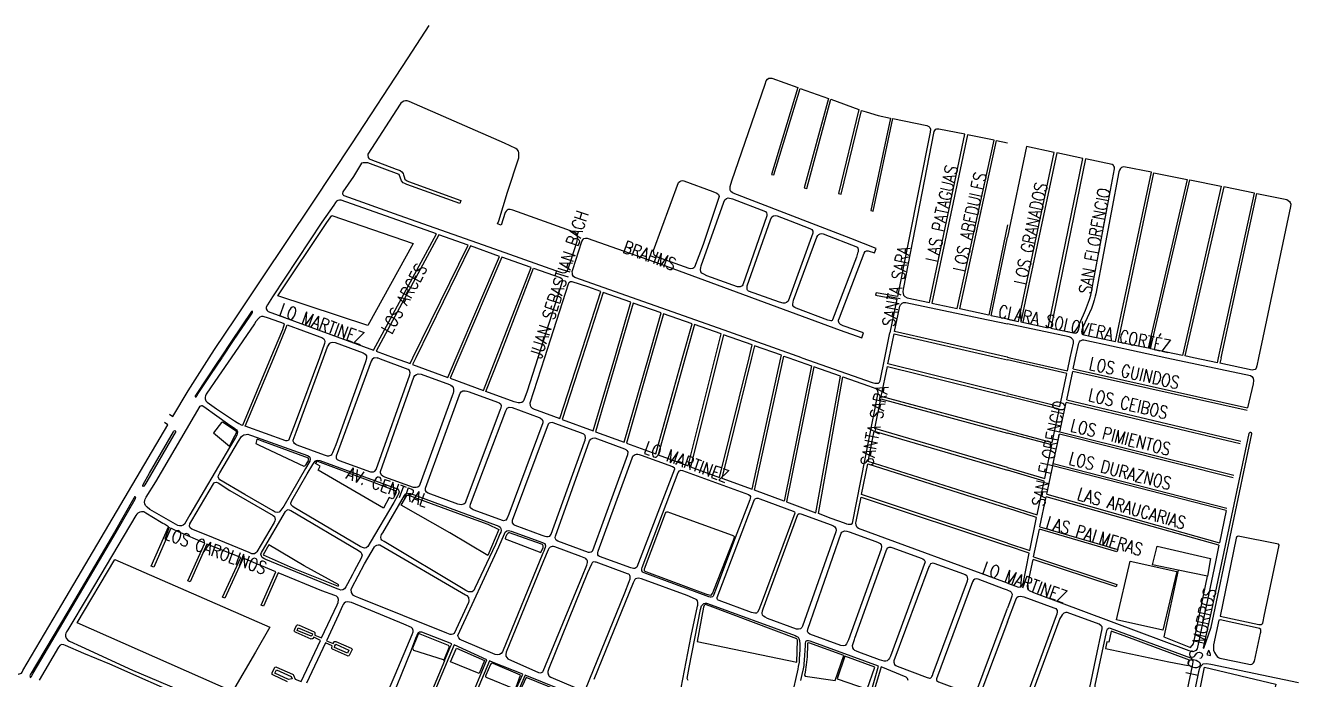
# Model space of a CAD drawing. Extents: x 0 to 346944, y 0 to 6285838.
# Drawn here: x 345429 to 346934, y 6284662 to 6285436 of the extents above; entities that cross this region are included whole.
import ezdxf

# ---------------------------------------------------------------- set-up
doc = ezdxf.new("R2010")
doc.units = 0
doc.header["$LTSCALE"] = 5
doc.layers.add('CALLES-URBANAS', color=6, linetype='Continuous')
doc.layers.add('NOMBRE-CALLE', color=2, linetype='Continuous')
doc.styles.add('ROMANS', font='romans.shx', dxfattribs={"height": 1})

msp = doc.modelspace()

# ---------------------------------------------------------------- linework, layer by layer
at = {"layer": 'CALLES-URBANAS'}
for points, elevation in [([(345710.3, 6285138.5), (345737.4, 6285179.2), (345769.3, 6285227), (345815, 6285295.8), (345881.7, 6285397.6), (345906.7, 6285435.8)], 5931), ([(346347.3, 6285042.9), (346255.3, 6285075.4), (346078.6, 6285137.7), (346077.3, 6285139), (346076.1, 6285141), (346075.8, 6285142.6), (346075.7, 6285145), (346076.2, 6285147.3), (346087.2, 6285180.5), (346088.2, 6285182.5), (346089.5, 6285183.8), (346091.4, 6285184.5), (346093.3, 6285184.5), (346179.6, 6285154), (346392.6, 6285075.4), (346418.1, 6285066.4), (346420.1, 6285072.3), (346396.1, 6285080.6), (346393, 6285082.1), (346391.3, 6285083.8), (346390.7, 6285086.1), (346390.7, 6285087.5), (346391.6, 6285090.3), (346420.8, 6285166.7), (346422.2, 6285168.4), (346423.6, 6285169.2), (346425.6, 6285169.3), (346433.1, 6285167), (346435, 6285172.2), (346404.9, 6285183.9), (346359, 6285201.5), (346266.1, 6285237.4), (346264.6, 6285238.2), (346263.4, 6285239.4), (346262.5, 6285241.1), (346262.3, 6285243.2), (346262.3, 6285245.4), (346264.3, 6285252.3), (346303.8, 6285366.4), (346305.1, 6285370.5), (346306.4, 6285372.4), (346308.2, 6285373.4), (346310.4, 6285373.5), (346311.5, 6285373.4), (346342.4, 6285362.4), (346311.1, 6285259.8), (346314, 6285259.1), (346345.3, 6285361.4), (346378.7, 6285349.6), (346350, 6285243.8), (346352.9, 6285243.2), (346381.5, 6285348.5), (346414.7, 6285336.4), (346390.6, 6285237), (346393.5, 6285236.4), (346417.6, 6285335.4), (346423.1, 6285333.6), (346437.5, 6285329.5), (346451.9, 6285326.3), (346428.6, 6285216.9), (346431.5, 6285216.3), (346454.8, 6285325.7), (346494.9, 6285317.4), (346497.5, 6285316.3), (346498.6, 6285315.1), (346499.1, 6285313.1), (346498.8, 6285309.7), (346460.2, 6285115.4), (346434.9, 6285119.8), (346434.4, 6285116.9), (346459.6, 6285112.4), (346451.3, 6285072.3)], 6002), ([(346064.4, 6285143.5), (346067.4, 6285143.7), (346068.8, 6285144.6), (346070.1, 6285146), (346071, 6285148), (346073.8, 6285156.5), (346081.7, 6285180.9), (346082.1, 6285183.9), (346082, 6285186.1), (346081.5, 6285188.3), (346080.2, 6285189.9), (346078.9, 6285191), (346069.2, 6285194.7), (346005.5, 6285217.3), (346002.4, 6285218.1), (346000.1, 6285218.1), (345998.6, 6285217.5), (345997.4, 6285216.2), (345996.5, 6285214.6), (345991.6, 6285199.9), (345987.5, 6285201.3), (345988.7, 6285204.9), (345999.3, 6285238.7), (346012.5, 6285279.4), (346012.6, 6285281.9), (346012.6, 6285285.1), (346012.1, 6285287.1), (346010.6, 6285289), (346009.1, 6285290.2), (345995.4, 6285296.5), (345882.9, 6285346.1), (345880.6, 6285346.6), (345878.5, 6285346.7), (345876.4, 6285346.3), (345874.4, 6285345.1), (345873.2, 6285344.1), (345872.1, 6285342.7), (345834.1, 6285283.8), (345833.9, 6285282.3), (345834.5, 6285279.7), (345835.7, 6285278.3), (345837.4, 6285277.3), (345867.5, 6285266), (345869.9, 6285265.1), (345872.3, 6285264.3), (345874.3, 6285262.7), (345875.6, 6285260.9), (345876.3, 6285259.3), (345876.8, 6285256.9), (345877.9, 6285254.2), (345879.6, 6285252.7), (345881.9, 6285251.2), (345943.9, 6285228.9), (345942.7, 6285225.3), (345880.3, 6285247.9), (345877.8, 6285248.9), (345875.9, 6285249.9), (345873.9, 6285252), (345871, 6285259.7), (345834, 6285273.6), (345831.3, 6285273.6), (345828.3, 6285273.6), (345826.4, 6285273), (345817, 6285257.3), (345804.5, 6285239.1), (345804.2, 6285237.3), (345804.2, 6285236.7), (345804.5, 6285236), (345804.7, 6285235.4), (345804.9, 6285235), (345805.5, 6285234.6), (345870.7, 6285211.7), (345977, 6285174.1), (346055.9, 6285146), (346061.9, 6285144.1), (346064.4, 6285143.5)], 5929), ([(346498.1, 6285108.1), (346540, 6285307.3), (346509.3, 6285313.4), (346506.4, 6285313.4), (346504.8, 6285312.7), (346503.1, 6285310.4), (346467, 6285124.2), (346466.6, 6285120.8), (346467.5, 6285117.1), (346469, 6285115.4), (346471.7, 6285113.6), (346498.1, 6285108.1)], 5945), ([(346574.5, 6285300.3), (346543, 6285306.7), (346501, 6285107.4), (346530.9, 6285101.2), (346574.5, 6285300.3)], 5948), ([(346590.4, 6285200), (346568.1, 6285093.3), (346533.8, 6285100.6), (346577.5, 6285299.7), (346590.4, 6285297.1)], 5950), ([(346590.4, 6285088.6), (346603.3, 6285085.9), (346645.7, 6285285.8), (346612.7, 6285292.6), (346590.4, 6285185.4)], 7600), ([(346679.6, 6285278.7), (346648.6, 6285285.2), (346606.2, 6285085.3), (346638.6, 6285078.5), (346679.6, 6285278.7)], 7604), ([(346682.6, 6285278.1), (346641.5, 6285077.9), (346666.4, 6285072.7), (346667.9, 6285072.8), (346669.8, 6285074), (346671.6, 6285075.9), (346673.1, 6285078.4), (346674.6, 6285081.6), (346680, 6285093.7), (346682.5, 6285099.4), (346685, 6285105.4), (346687.3, 6285111.9), (346688.7, 6285117.1), (346689.9, 6285122.3), (346690.7, 6285127.4), (346716.7, 6285266.5), (346716.7, 6285268.1), (346716.2, 6285269.5), (346715.7, 6285270.1), (346714, 6285271.5), (346682.6, 6285278.1)], 7607), ([(346718.1, 6285062.1), (346760.6, 6285262.2), (346727.8, 6285268.6), (346726.2, 6285268.4), (346725.2, 6285267.9), (346723.9, 6285266.7), (346722.7, 6285264.8), (346722, 6285262.9), (346694.6, 6285118.7), (346694, 6285115.8), (346692.9, 6285111), (346691.4, 6285106.1), (346689.6, 6285101.2), (346679.6, 6285079.3), (346678.2, 6285075.5), (346677.9, 6285073.6), (346678.2, 6285072.1), (346678.8, 6285071), (346679.4, 6285070.4), (346680.4, 6285070), (346718.1, 6285062.1)], 7612), ([(346763.5, 6285261.6), (346802.9, 6285253.8), (346756.6, 6285054.1), (346721, 6285061.5), (346763.5, 6285261.6)], 7616), ([(346216, 6285148.2), (346214.1, 6285148.3), (346175.5, 6285162.3), (346173.7, 6285163.4), (346172.5, 6285164.8), (346172, 6285166.9), (346171.8, 6285169.8), (346201.4, 6285250), (346202.8, 6285251.4), (346204.3, 6285252.2), (346206.1, 6285252.4), (346207.8, 6285252.2), (346242.1, 6285239.5), (346246.6, 6285237.6), (346248.6, 6285235.8), (346249.5, 6285233.5), (346230.5, 6285177), (346220.1, 6285149.9), (346219.4, 6285149.1), (346218.3, 6285148.5), (346216, 6285148.2)], 5927), ([(346805.8, 6285253.2), (346843.1, 6285245.7), (346797.1, 6285045.7), (346759.5, 6285053.5), (346805.8, 6285253.2)], 7618), ([(346839.8, 6285042.9), (346882.3, 6285237.7), (346846, 6285245.1), (346800, 6285045.1)], 7624), ([(345840.8, 6285052), (345915.1, 6285189.4), (345802.4, 6285229.3), (345800.5, 6285229.3), (345798.7, 6285229), (345797, 6285228), (345795.6, 6285226.4), (345793.7, 6285223.5), (345779.8, 6285203.3), (345721.1, 6285115), (345715.2, 6285105.4), (345713.9, 6285102.9), (345713.8, 6285100.7), (345714.8, 6285098.7), (345716.1, 6285097.8), (345840.8, 6285052)], 5962), ([(346271.1, 6285126.7), (346235, 6285140), (346231.4, 6285141.6), (346229, 6285142.8), (346227.8, 6285144.5), (346227.4, 6285147.1), (346227.6, 6285149.1), (346228.2, 6285151.5), (346254.9, 6285226.9), (346256.2, 6285229.7), (346258, 6285231.1), (346260, 6285231.9), (346265.2, 6285231), (346304, 6285215.9), (346305.3, 6285214.3), (346305.8, 6285212.6), (346305.8, 6285210.9), (346277.4, 6285129.1), (346276.8, 6285128.1), (346275.9, 6285127.4), (346274.2, 6285126.8), (346271.1, 6285126.7)], 5942), ([(346842.9, 6285042.9), (346885.2, 6285237.2), (346920.8, 6285230), (346922.2, 6285229), (346923.7, 6285227.7), (346924.5, 6285226.6), (346925.2, 6285224.6), (346925.1, 6285221.8), (346892.4, 6285066.9), (346887.2, 6285042.9)], 7625), ([(345834, 6285081.1), (345727.5, 6285116.3), (345785.7, 6285203), (345791.4, 6285211.1), (345887.7, 6285178.1), (345834, 6285081.1)], 5956), ([(346327.1, 6285107.3), (346324.9, 6285107.3), (346320.6, 6285108.7), (346284, 6285121.8), (346282.9, 6285122.7), (346282.7, 6285123.6), (346282.6, 6285125.2), (346282.6, 6285128.1), (346310.3, 6285205.9), (346311.7, 6285209.4), (346313.8, 6285210.7), (346315.8, 6285211), (346318, 6285210.6), (346333.2, 6285204.9), (346356.8, 6285195.8), (346359, 6285194.5), (346360, 6285192.8), (346360, 6285190.2), (346330.8, 6285109.9), (346329.1, 6285108.1), (346327.1, 6285107.3)], 5946), ([(345887.4, 6285042.9), (345952.7, 6285176.1), (345917.9, 6285188.4), (345843.7, 6285050.9), (345865.3, 6285042.9)], 5990), ([(346381.4, 6285086.6), (346379.8, 6285086.8), (346377.9, 6285087.4), (346340.6, 6285101.5), (346339, 6285102.3), (346337.6, 6285103.1), (346336.5, 6285104.8), (346336.5, 6285106.5), (346337.3, 6285111), (346364.7, 6285185.4), (346365.9, 6285187.4), (346367.2, 6285188.6), (346369, 6285189.4), (346370.6, 6285189.7), (346372.2, 6285189.5), (346413, 6285173.8), (346413.7, 6285171.4), (346413.6, 6285168.2), (346413, 6285166.5), (346411.7, 6285162), (346383.4, 6285087.8), (346382.9, 6285087.1), (346382.2, 6285086.7), (346381.4, 6285086.6)], 5952), ([(346590.4, 6285088.6), (346571, 6285092.7), (346590.4, 6285185.4)], 5951), ([(345938.3, 6285042.9), (345989.5, 6285162.8), (345955.5, 6285175.1), (345890.7, 6285042.9)], 5991), ([(345985.9, 6285042.9), (346027, 6285149.8), (345992.4, 6285161.8), (345941.6, 6285042.9)], 5992), ([(345646.4, 6285042.9), (345652.8, 6285052.8), (345678, 6285090.1), (345710.3, 6285138.5)], 5984), ([(345989.1, 6285042.9), (346029.8, 6285148.8), (346061.6, 6285137.8), (346063.2, 6285136.8), (346064, 6285134.2), (346063.5, 6285131.9), (346061.3, 6285125.1), (346035, 6285042.9)], 5993), ([(346084.2, 6285042.9), (346109.6, 6285121.1), (346094, 6285126.7), (346075.7, 6285132.8), (346073.5, 6285132.6), (346071.6, 6285131.5), (346070.7, 6285130), (346042.9, 6285042.9)], 5994), ([(346125.9, 6285042.9), (346145.1, 6285108.5), (346112.4, 6285120.1), (346087.4, 6285042.9)], 5995), ([(346165.7, 6285042.9), (346180.8, 6285096), (346147.9, 6285107.5), (346129, 6285042.9)], 5996), ([(346590.4, 6285043.5), (346590.1, 6285043.5), (346553.8, 6285051.8), (346456.8, 6285074.1), (346462.5, 6285101.8), (346463.1, 6285103.9), (346464, 6285105.6), (346465.8, 6285107.4), (346467.4, 6285108.1), (346470.1, 6285108.1), (346558, 6285089.7), (346590.4, 6285082.9)], 5963), ([(345661.6, 6285042.9), (345662.1, 6285043.7), (345675.3, 6285063.2), (345694.8, 6285092.2), (345697.1, 6285095.6), (345697.7, 6285096.7), (345697.7, 6285097.3), (345697.5, 6285097.7), (345697.1, 6285097.9), (345696.4, 6285097.8), (345672.8, 6285062.4), (345659.9, 6285042.9)], 5985), ([(345719.5, 6285042.9), (345733.4, 6285076.5), (345735.6, 6285082.9), (345716.6, 6285089.9), (345710.4, 6285091.9), (345708.3, 6285091.9), (345706.2, 6285090.8), (345704.7, 6285089.3), (345701.5, 6285085.7), (345699.9, 6285083.2), (345672.4, 6285042.9)], 5986), ([(346206.1, 6285042.9), (346217.4, 6285083.1), (346183.6, 6285095), (346168.8, 6285042.9)], 5997), ([(345722.7, 6285042.9), (345736.2, 6285075.4), (345738.8, 6285081.8), (345777.2, 6285067.7), (345779.5, 6285066.7), (345781.8, 6285065.3), (345782.9, 6285063.8), (345783.3, 6285062), (345782.9, 6285059.9), (345776.7, 6285042.9)], 5987), ([(346244.7, 6285042.9), (346251.7, 6285071.1), (346220.2, 6285082.1), (346209.2, 6285042.9)], 5998), ([(346664.5, 6285042.9), (346668.2, 6285060.2), (346668.2, 6285061.2), (346668.2, 6285062.8), (346667.4, 6285064.4), (346666.1, 6285066), (346665, 6285066.9), (346663.4, 6285067.6), (346590.4, 6285082.9)], 7621), ([(345781.7, 6285042.9), (345786.4, 6285055.8), (345788.9, 6285060.1), (345790.6, 6285061.1), (345792.8, 6285061.3), (345795.5, 6285061), (345828.4, 6285048.7), (345831, 6285047.2), (345832.3, 6285045.1), (345832.4, 6285042.9)], 5988), ([(346284.7, 6285042.9), (346288.4, 6285058.2), (346254.6, 6285070.1), (346247.8, 6285042.9)], 5999), ([(346445.4, 6285042.9), (346451.3, 6285072.3)], 6003), ([(346450.4, 6285042.9), (346456.2, 6285071.2), (346579.6, 6285042.9)], 6004), ([(346670.8, 6285042.9), (346674.1, 6285058.7), (346674.5, 6285060.3), (346675.3, 6285061.8), (346676.3, 6285062.9), (346677.4, 6285063.4), (346678.1, 6285063.8), (346679.2, 6285064), (346680.5, 6285064), (346778.8, 6285042.9)], 7622), ([(346322.3, 6285042.9), (346323, 6285046.1), (346291.3, 6285057.2), (346287.8, 6285042.9)], 6000), ([(345599.4, 6284976.4), (345603.5, 6284973.4), (345621.4, 6285003.7), (345646.4, 6285042.9)], 11299), ([(345659.9, 6285042.9), (345656.4, 6285037.8), (345630.1, 6284998.2), (345630, 6284998), (345629.9, 6284997.6), (345630, 6284996.7), (345630.4, 6284996.7), (345630.9, 6284996.9), (345631.4, 6284997.3), (345631.8, 6284997.8), (345632.5, 6284999.2), (345632.6, 6284999.4), (345635.9, 6285004.4), (345648.5, 6285023.1), (345661.6, 6285042.9)], 11293), ([(345672.4, 6285042.9), (345657.5, 6285021.2), (345642.8, 6284999.7), (345642.1, 6284997.8), (345641.8, 6284996.4), (345641.8, 6284994.3), (345642.1, 6284993.2), (345642.6, 6284992.1), (345644.1, 6284990.6), (345655.2, 6284982.4), (345676.3, 6284968.5), (345679.5, 6284966.3), (345681.6, 6284965.2), (345684.4, 6284963.7), (345686.3, 6284963.1), (345719.5, 6285042.9)], 11303), ([(345776.7, 6285042.9), (345748.1, 6284965.6), (345740.3, 6284945.2), (345738.8, 6284944.6), (345736.9, 6284944.6), (345689.1, 6284962), (345722.7, 6285042.9)], 11306), ([(345832.4, 6285042.9), (345831.6, 6285039.4), (345828.5, 6285030.4), (345796, 6284939.9), (345792.3, 6284930.7), (345791.4, 6284928.8), (345790.6, 6284927.9), (345789.7, 6284927.2), (345788.7, 6284926.8), (345787.5, 6284926.7), (345786.5, 6284926.7), (345785.1, 6284926.9), (345782.9, 6284927.8), (345750.5, 6284939.5), (345749, 6284940.2), (345747.1, 6284941.5), (345746.4, 6284942.6), (345746, 6284943.4), (345745.8, 6284944.3), (345745.9, 6284945.5), (345749.2, 6284955), (345781.7, 6285042.9)], 11312), ([(345841.4, 6285042.9), (345839, 6285040.9), (345837.8, 6285038.9), (345796.7, 6284926.7), (345796.5, 6284925.6), (345796.5, 6284924.5), (345797, 6284923.3), (345797.7, 6284922.7), (345800.3, 6284921.4), (345837, 6284908), (345840.6, 6284908), (345842.4, 6284908.9), (345844, 6284910.9), (345883.6, 6285022.8), (345884, 6285025.1), (345883.3, 6285027.7), (345881.6, 6285029.2), (345848.9, 6285041.2), (345845.4, 6285042.9)], 11316), ([(345841.4, 6285042.9), (345841.5, 6285043.1), (345845.2, 6285043), (345845.4, 6285042.9)], 5989), ([(345865.3, 6285042.9), (345884, 6285036), (345887.4, 6285042.9)], 11280), ([(345890.7, 6285042.9), (345886.8, 6285035), (345928.4, 6285019.7), (345938.3, 6285042.9)], 11288), ([(345941.6, 6285042.9), (345931.2, 6285018.7), (345970.9, 6285004.1), (345985.9, 6285042.9)], 11290), ([(346035, 6285042.9), (346022.3, 6285003.5), (346018.5, 6284992.8), (346017.5, 6284991.3), (346016.1, 6284990.2), (346014, 6284989.6), (346011.9, 6284989.6), (346010, 6284989.9), (346007.1, 6284990.8), (345973.7, 6285003), (345989.1, 6285042.9)], 11296), ([(346042.9, 6285042.9), (346025.7, 6284989.1), (346025.8, 6284986.4), (346026.6, 6284984.8), (346028.2, 6284983.4), (346030.5, 6284982.3), (346034.2, 6284981), (346060.9, 6284971.1), (346084.2, 6285042.9)], 11300), ([(346087.4, 6285042.9), (346063.7, 6284970.1), (346100.5, 6284956.5), (346125.9, 6285042.9)], 11305), ([(346129, 6285042.9), (346103.3, 6284955.4), (346137.1, 6284943), (346165.7, 6285042.9)], 11307), ([(346168.8, 6285042.9), (346140, 6284941.9), (346174.4, 6284929.3), (346206.1, 6285042.9)], 11311), ([(346209.2, 6285042.9), (346177.3, 6284928.3), (346212.9, 6284915.1), (346244.7, 6285042.9)], 11313), ([(346247.8, 6285042.9), (346215.7, 6284914.1), (346249.9, 6284901.5), (346284.7, 6285042.9)], 11317), ([(346287.8, 6285042.9), (346252.7, 6284900.4), (346288.4, 6284887.4), (346322.3, 6285042.9)], 11322), ([(346331.6, 6285042.9), (346358.4, 6285033.4), (346326.2, 6284873.4), (346291.3, 6284886.5), (346325.3, 6285042.9)], 11325), ([(346325.3, 6285042.9), (346325.8, 6285045), (346331.6, 6285042.9)], 6001), ([(346392.8, 6285021.3), (346361.2, 6285032.4), (346329.1, 6284872.6), (346363.8, 6284859.7), (346392.8, 6285021.3)], 11332), ([(346347.3, 6285042.9), (346430.4, 6285013.6), (346433.6, 6285012.8), (346435.5, 6285012.8), (346437.8, 6285013), (346439.1, 6285014.1), (346439.7, 6285015.6), (346445.4, 6285042.9)], 11289), ([(346590.4, 6284957), (346441, 6284997.2), (346448.3, 6285032.7), (346590.4, 6284997.4)], 11304), ([(346590.4, 6285000.5), (346448.9, 6285035.6), (346450.4, 6285042.9)], 11292), ([(346579.6, 6285042.9), (346590.4, 6285040.5)], 11275), ([(346590.4, 6285043.5), (346593.1, 6285042.9)], 7620), ([(346660.6, 6285024.4), (346590.4, 6285040.5)], 12845), ([(346593.1, 6285042.9), (346661.2, 6285027.4)], 12843), ([(346661.2, 6285027.4), (346664.5, 6285042.9)], 12842), ([(346668.1, 6285029.8), (346670.8, 6285042.9)], 12839), ([(346778.8, 6285042.9), (346877.7, 6285021.8), (346879.4, 6285020.8), (346880.8, 6285018.9), (346881.2, 6285016.2), (346880.7, 6285012.3), (346874, 6284983.9)], 12873), ([(346810.2, 6285042.9), (346800, 6285045.1)], 7623), ([(346838.5, 6285037), (346810.2, 6285042.9)], 12836), ([(346838.5, 6285037), (346839.8, 6285042.9)], 12835), ([(346842.9, 6285042.9), (346841.5, 6285036.4)], 12837), ([(346887.2, 6285042.9), (346885.1, 6285033.2), (346884.4, 6285030.5), (346883, 6285029.1), (346881.2, 6285028.6), (346879.6, 6285028.4), (346841.5, 6285036.4)], 12841), ([(345891, 6284889.4), (345887.8, 6284889.5), (345854, 6284901.7), (345851.7, 6284903), (345850.3, 6284904.2), (345849.1, 6284906.7), (345849.1, 6284908.3), (345888.5, 6285019.9), (345889.6, 6285021.8), (345891.6, 6285023.2), (345893.7, 6285023.8), (345897, 6285023.6), (345930.6, 6285011.2), (345932, 6285010.4), (345933.6, 6285009.2), (345934.7, 6285007.8), (345935.4, 6285005.8), (345935.3, 6285003.1), (345934.7, 6285000.9), (345933.7, 6284998.1), (345895.4, 6284892.9), (345894.6, 6284891.2), (345893.1, 6284890), (345891, 6284889.4)], 11321), ([(346366.7, 6284858.9), (346395.7, 6285020.3), (346426, 6285009.7), (346434.8, 6285006.4), (346436.4, 6285005.2), (346437, 6285002.2), (346436.6, 6284999.5), (346406.7, 6284847.5), (346405.4, 6284845.9), (346403.7, 6284845.6), (346402, 6284845.8), (346400.3, 6284846.3), (346397.6, 6284847.3), (346382, 6284852.9), (346366.7, 6284858.9)], 11335), ([(346652.2, 6284985.2), (346660.6, 6285024.4)], 12870), ([(346660.3, 6284993), (346667.4, 6285026.8)], 12867), ([(346873.8, 6284980.7), (346667.4, 6285026.8)], 12878), ([(346668.1, 6285029.8), (346874, 6284983.9)], 12874), ([(345944.5, 6284869.2), (345942.5, 6284869.4), (345940.6, 6284869.9), (345905.3, 6284882.9), (345903.4, 6284883.9), (345902.1, 6284886.1), (345902, 6284888.6), (345942.3, 6284999.3), (345943.3, 6285001.1), (345944.5, 6285002.5), (345946.5, 6285003.7), (345949.2, 6285003.9), (345951.1, 6285003.6), (345953.9, 6285002.7), (345987.2, 6284990.4), (345989.2, 6284989.6), (345990.8, 6284988.6), (345991.6, 6284986.5), (345991.1, 6284983.5), (345990.4, 6284981.6), (345950, 6284873.4), (345948.9, 6284871.1), (345947.7, 6284870), (345946.1, 6284869.4), (345944.5, 6284869.2)], 11327), ([(346590.4, 6285000.5), (346652.2, 6284985.2)], 12871), ([(345679.7, 6284955.2), (345679.6, 6284953.1), (345679, 6284951.4), (345677.5, 6284948.6), (345670.6, 6284937), (345623.6, 6284857.4), (345617.1, 6284846.2), (345615.5, 6284845.1), (345613.7, 6284844.4), (345611.2, 6284844.4), (345609.5, 6284844.8), (345576.2, 6284863.7), (345573.1, 6284866.1), (345571.1, 6284868.3), (345570.4, 6284870.3), (345570.1, 6284872.1), (345570.3, 6284874), (345570.7, 6284875.8), (345572, 6284878.1), (345583.5, 6284896.1), (345635.8, 6284985.6), (345636.5, 6284986), (345637, 6284986.2), (345637.8, 6284986.3), (345638.3, 6284986.3), (345639.9, 6284985.4), (345670.9, 6284963.1), (345674.1, 6284961.2), (345676.9, 6284959.2), (345678.9, 6284957.7), (345679.5, 6284956.7), (345679.7, 6284955.2)], 11336), ([(346590.4, 6284913.1), (346433.4, 6284959.2), (346440.4, 6284994.2), (346590.4, 6284953.9)], 11315), ([(346651.6, 6284982.2), (346590.4, 6284997.4)], 12876), ([(346652.4, 6284955.5), (346659.7, 6284990.1)], 12892), ([(346865.6, 6284941.3), (346659.7, 6284990.1)], 12907), ([(346660.3, 6284993), (346866.3, 6284944.2)], 12903), ([(345994.6, 6284850.1), (345958.6, 6284863.2), (345957.2, 6284864), (345955.8, 6284865.1), (345955, 6284866), (345954.9, 6284867.5), (345955.3, 6284869.9), (345997.1, 6284980.1), (345997.9, 6284981.8), (345998.9, 6284983.3), (346001, 6284984.6), (346004.7, 6284984), (346036.6, 6284972.2), (346038.1, 6284971.6), (346040, 6284970.1), (346041, 6284968), (346040.9, 6284966.1), (346000.8, 6284858.1), (345998.8, 6284853.3), (345997.1, 6284851), (345994.6, 6284850.1)], 11334), ([(346643.3, 6284942.7), (346650.6, 6284977.6), (346651.6, 6284982.2)], 12905), ([(345402.3, 6284676), (345405.8, 6284674.6), (345419.4, 6284669.5), (345421.1, 6284669), (345422.2, 6284669.1), (345423.4, 6284669.5), (345424.4, 6284670), (345425.1, 6284671), (345426.2, 6284673.2), (345472.1, 6284751.3), (345597.6, 6284963.6), (345593.5, 6284966.5)], 11405), ([(345568.5, 6284890.7), (345567.9, 6284891.2), (345567.8, 6284891.8), (345568.2, 6284893), (345576, 6284906.3), (345604.2, 6284955.5), (345604.8, 6284956.3), (345605.2, 6284956.7), (345605.7, 6284956.8), (345606.2, 6284956.7), (345606.5, 6284956), (345606.6, 6284955.5), (345606.4, 6284954.9), (345604.5, 6284951.7), (345572.8, 6284896.6), (345570.2, 6284892.5), (345569.3, 6284891.1), (345568.5, 6284890.7)], 11320), ([(345670.4, 6284938.6), (345674.9, 6284946.9), (345678.9, 6284954.2), (345678.8, 6284955.4), (345678.2, 6284956.1), (345662.2, 6284966.8), (345660.8, 6284966.5), (345651.5, 6284954), (345670.4, 6284938.6)], 11308), ([(346047.3, 6284831.5), (346049, 6284832.1), (346050.7, 6284834.5), (346090.2, 6284943.7), (346090.8, 6284945.7), (346091.2, 6284948.3), (346090.8, 6284951), (346089.4, 6284952.6), (346086.8, 6284953.8), (346055, 6284965.4), (346052.3, 6284966.2), (346050.1, 6284966.1), (346048.3, 6284965.5), (346047.1, 6284964.4), (346004.8, 6284850.4), (346004.6, 6284847.8), (346006.2, 6284845.9), (346007.7, 6284845.1), (346039.8, 6284833.2), (346043.4, 6284832), (346045.2, 6284831.7), (346047.3, 6284831.5)], 11341), ([(346590.4, 6284868.2), (346425.6, 6284920.3), (346432.8, 6284956.2), (346590.4, 6284910)], 11328), ([(346590.4, 6284957), (346643.3, 6284942.7)], 12906), ([(346652.4, 6284955.5), (346857.9, 6284904)], 12936), ([(345727.2, 6284859.9), (345724.5, 6284860.5), (345722.2, 6284861.8), (345688.4, 6284881.4), (345659.1, 6284898.7), (345657.7, 6284900), (345657, 6284902.3), (345657.4, 6284903.9), (345658.9, 6284906.7), (345680.9, 6284944.4), (345684.6, 6284949.9), (345686.1, 6284951.1), (345687.3, 6284951.7), (345690, 6284952.4), (345692.1, 6284952.5), (345693.9, 6284952), (345696.6, 6284951.1), (345762.6, 6284927.4), (345764.6, 6284926.2), (345765.4, 6284925.6), (345765.6, 6284924.9), (345765.8, 6284923), (345765.5, 6284920.8), (345764.4, 6284918.8), (345760.3, 6284911.9), (345734.5, 6284867.6), (345731.3, 6284862.7), (345729, 6284860.3), (345727.2, 6284859.9)], 11331), ([(345758.5, 6284914.9), (345759.7, 6284915.1), (345760.9, 6284916.7), (345764.1, 6284921.9), (345764, 6284922.7), (345763.8, 6284924.2), (345709.1, 6284944.4), (345703, 6284946.5), (345702.6, 6284946.1), (345701.5, 6284941.7), (345705.6, 6284939.5), (345758.5, 6284914.9)], 11314), ([(346096.2, 6284812.6), (346095.1, 6284812.7), (346058.8, 6284826.2), (346056.8, 6284827.3), (346055.7, 6284828.7), (346055.6, 6284830.4), (346055.8, 6284832), (346096.2, 6284944.7), (346097.6, 6284946.6), (346099.9, 6284947.9), (346102.4, 6284948.1), (346137.3, 6284935.2), (346138.9, 6284934.4), (346140.3, 6284933.2), (346141.3, 6284931.6), (346141, 6284928.3), (346099.8, 6284814.7), (346099.1, 6284813.7), (346097.9, 6284813), (346096.2, 6284812.6)], 11349), ([(346642.7, 6284939.8), (346590.4, 6284953.9)], 12910), ([(346644.5, 6284918.1), (346651.8, 6284952.6)], 12924), ([(346857.3, 6284901.1), (346651.8, 6284952.6)], 12937), ([(346822.2, 6284699.3), (346822.5, 6284699.6), (346831, 6284724.3), (346879.3, 6284953), (346878.9, 6284954.1), (346878.1, 6284954.6), (346877.5, 6284954.7), (346876.8, 6284954.5), (346876.4, 6284954.2), (346876, 6284953.8), (346875.8, 6284953.3), (346831.7, 6284744.4), (346821.8, 6284699.9), (346821.9, 6284699.4), (346822.2, 6284699.3)], 13049), ([(346149.6, 6284793.8), (346148.1, 6284793.8), (346146.7, 6284794), (346144.9, 6284794.5), (346107.9, 6284808.1), (346106.8, 6284808.8), (346105.9, 6284809.9), (346105.8, 6284811.1), (346106, 6284812.4), (346106.5, 6284814.1), (346146.4, 6284924.3), (346147.5, 6284926.5), (346149.2, 6284928.2), (346151.6, 6284928.8), (346153.4, 6284928.8), (346155, 6284928.5), (346157.3, 6284927.7), (346194.2, 6284914.2), (346196.1, 6284913), (346196.5, 6284911.1), (346151.9, 6284795.5), (346150.9, 6284794.4), (346149.6, 6284793.8)], 11356), ([(346634.4, 6284900.1), (346642.7, 6284939.8)], 12938), ([(345829.9, 6284817.9), (345827.5, 6284818.4), (345824.9, 6284819.8), (345747, 6284865.8), (345745.2, 6284867), (345743.4, 6284869), (345743, 6284871.2), (345744.1, 6284874), (345762.3, 6284905.6), (345768.9, 6284916.8), (345770.7, 6284919.2), (345771.7, 6284920.5), (345772.8, 6284921.6), (345774.6, 6284922), (345777.3, 6284921.4), (345866.9, 6284888.9), (345869, 6284887.8), (345870.3, 6284886.3), (345870.9, 6284884.5), (345870.3, 6284881.9), (345869.2, 6284879.8), (345864.7, 6284871.7), (345836.7, 6284824.6), (345833.9, 6284819.7), (345832.2, 6284818.3), (345829.9, 6284817.9)], 11348), ([(345852.4, 6284865.2), (345775.3, 6284910), (345777.7, 6284914.7), (345772.2, 6284917.8), (345774.3, 6284920.6), (345833.1, 6284898.6), (345866.4, 6284885.9), (345867.4, 6284884), (345866.8, 6284881.5), (345864.3, 6284877), (345862.6, 6284876.1), (345859.3, 6284877.7), (345852.4, 6284865.2)], 11329), ([(346268.5, 6284830), (346245, 6284768.1), (346242.8, 6284761.9), (346242.4, 6284761), (346241.5, 6284760.2), (346240.1, 6284759.8), (346239.7, 6284759.9), (346238.7, 6284760), (346237.1, 6284760.4), (346160.9, 6284788.5), (346159.2, 6284789.6), (346158.1, 6284790.9), (346157.8, 6284792), (346157.9, 6284793.3), (346158.4, 6284795), (346201.1, 6284907.2), (346202.4, 6284909.1), (346203.9, 6284910.1), (346206.2, 6284909.8), (346283.9, 6284881.2), (346285.6, 6284880.1), (346286.3, 6284878.7), (346286.2, 6284876.5), (346285.6, 6284874.9), (346268.5, 6284830)], 11373), ([(346590.4, 6284823.7), (346417.8, 6284881.2), (346425, 6284917.4), (346590.4, 6284865.1)], 11345), ([(346590.4, 6284913.1), (346634.4, 6284900.1)], 12939), ([(346633.8, 6284897.2), (346590.4, 6284910)], 12940), ([(346636.8, 6284881.5), (346643.9, 6284915.2)], 12947), ([(346849, 6284862.2), (346643.9, 6284915.2)], 12962), ([(346644.5, 6284918.1), (346849.6, 6284865.1)], 12956), ([(345699.8, 6284811.3), (345697, 6284811.2), (345693.6, 6284812.7), (345644.9, 6284832.7), (345626, 6284840.1), (345623.9, 6284841.7), (345623.2, 6284843.8), (345623.5, 6284846.6), (345625.9, 6284850.7), (345651.4, 6284893.7), (345652.8, 6284895.3), (345654.9, 6284895.8), (345657.1, 6284895.1), (345671, 6284885.9), (345721.9, 6284856.5), (345723.5, 6284855.1), (345724.2, 6284853.5), (345724.3, 6284851.7), (345724, 6284850), (345723.1, 6284848), (345702.8, 6284813.6), (345701.4, 6284812.3), (345699.8, 6284811.3)], 11351), ([(346625.4, 6284857.1), (346633.8, 6284897.2)], 12965), ([(345990.2, 6284834.6), (345984.9, 6284822.2), (345960.7, 6284770.6), (345959.2, 6284767.8), (345957.4, 6284766.3), (345955.6, 6284766), (345953, 6284766.3), (345951.4, 6284767), (345949.7, 6284767.9), (345946.6, 6284769.8), (345853.3, 6284825.5), (345850.7, 6284827.1), (345849.6, 6284828.6), (345849.2, 6284830.9), (345850.2, 6284833.8), (345851.7, 6284836), (345877.4, 6284880.2), (345878.9, 6284882), (345881.4, 6284882.6), (345884.3, 6284882.5), (345985.8, 6284845.1), (345989, 6284843.7), (345990.5, 6284842.6), (345991.1, 6284841.1), (345991.6, 6284838.8), (345991.3, 6284836.8), (345990.2, 6284834.6)], 11369), ([(345976, 6284809.2), (345931.1, 6284836), (345873.4, 6284868.6), (345880, 6284880.2), (345881.9, 6284880.4), (345947.7, 6284856.4), (345975.9, 6284846), (345988.7, 6284839.7), (345976, 6284809.2)], 11352), ([(346636.8, 6284881.5), (346841, 6284824.3)], 12988), ([(345434.6, 6284666.2), (345434.7, 6284665), (345435.6, 6284665.1), (345436.4, 6284666.2), (345438.3, 6284669.9), (345473.4, 6284729.4), (345536.4, 6284836.9), (345559, 6284875.8), (345559.3, 6284877), (345559.5, 6284877.8), (345558.9, 6284878.6), (345558.2, 6284878.6), (345557.3, 6284877), (345534.3, 6284836.7), (345479.4, 6284743), (345434.9, 6284668), (345434.5, 6284667.1), (345434.6, 6284666.2)], 11418), ([(346291.6, 6284740.8), (346287.6, 6284741.7), (346249.4, 6284755.9), (346248.4, 6284756.4), (346247.6, 6284757.1), (346247, 6284758.1), (346246.9, 6284759.3), (346250.2, 6284767.7), (346290.4, 6284873.5), (346291.2, 6284875.4), (346292, 6284876.3), (346292.8, 6284876.7), (346294.1, 6284877), (346295.7, 6284876.8), (346297.3, 6284876.2), (346337.1, 6284861.7), (346338.4, 6284860.8), (346338.9, 6284859), (346300.3, 6284755), (346296.4, 6284744.7), (346294.8, 6284742.2), (346293.4, 6284741.1), (346291.6, 6284740.8)], 11378), ([(346590.4, 6284776.4), (346414.2, 6284840.9), (346412.5, 6284842.2), (346411.4, 6284845), (346411.2, 6284847.7), (346411.5, 6284849.5), (346417.2, 6284878.2), (346590.4, 6284820.6)], 11359), ([(346590.4, 6284868.2), (346625.4, 6284857.1)], 12966), ([(346624.8, 6284854.2), (346590.4, 6284865.1)], 12970), ([(346628.7, 6284843.2), (346636.2, 6284878.6)], 12976), ([(346840.4, 6284821.4), (346636.2, 6284878.6)], 12990), ([(345641.1, 6284823.8), (345610, 6284837.2), (345603.5, 6284840.1), (345600.9, 6284841.6), (345580.8, 6284795.2), (345578, 6284796.4), (345598.3, 6284843.2), (345593.4, 6284846.1), (345591.7, 6284847.1), (345589.5, 6284848.3), (345571.7, 6284859.3), (345569.3, 6284860.6), (345566.5, 6284860.7), (345564.5, 6284860.4), (345562.1, 6284859.3), (345560.9, 6284858.2), (345559.8, 6284856.5), (345503.4, 6284761.5), (345479.4, 6284721.4), (345477.6, 6284718.9), (345477, 6284717.3), (345476.6, 6284715.6), (345476.6, 6284713.9), (345477.4, 6284711.2), (345479.4, 6284709.2), (345481.2, 6284708), (345495.1, 6284701.5), (345555.8, 6284673.7), (345619.8, 6284646.3)], 11466), ([(345804.5, 6284768.5), (345802, 6284768.3), (345800, 6284768.9), (345797.8, 6284769.6), (345713.2, 6284804.5), (345711, 6284805.5), (345709.2, 6284806.6), (345708.2, 6284808.2), (345707.6, 6284810.7), (345708.3, 6284812.6), (345709.3, 6284814.5), (345736.5, 6284861.2), (345738.1, 6284862.9), (345739.7, 6284863.4), (345742.9, 6284862.2), (345823.1, 6284815), (345825.9, 6284813), (345826.7, 6284811.6), (345827.2, 6284809.4), (345826.2, 6284805.8), (345817.9, 6284790.5), (345815.7, 6284786.5), (345810, 6284775.6), (345808, 6284772), (345806.6, 6284769.9), (345804.5, 6284768.5)], 11368), ([(346267.2, 6284830.5), (346265.9, 6284826.9), (346242.9, 6284767.9), (346241.7, 6284764.5), (346239, 6284761.9), (346237.4, 6284762.2), (346233.8, 6284763.6), (346164, 6284789.3), (346162, 6284790.2), (346161.2, 6284790.9), (346161.1, 6284791.6), (346161, 6284792.6), (346161.3, 6284793.4), (346185.8, 6284859.2), (346186.7, 6284860.5), (346187.4, 6284860.9), (346188.8, 6284860.8), (346190.6, 6284860.1), (346264.9, 6284833.2), (346266.4, 6284832.3), (346267.1, 6284831.7), (346267.2, 6284830.5)], 11372), ([(346343.4, 6284721.9), (346340.9, 6284722.1), (346306.4, 6284734.8), (346303.8, 6284736.1), (346302, 6284737.3), (346300.8, 6284738.6), (346300.3, 6284741), (346300.7, 6284743.7), (346301.5, 6284746.2), (346342.5, 6284857.7), (346343.9, 6284858.7), (346345.9, 6284858.4), (346351.3, 6284856.3), (346380.7, 6284845.6), (346383.9, 6284844.5), (346386, 6284843.1), (346387.5, 6284841.2), (346387.8, 6284839.2), (346387.4, 6284837.3), (346348.1, 6284725.7), (346347.1, 6284723.9), (346345.6, 6284722.4), (346343.4, 6284721.9)], 11381), ([(346616.7, 6284815), (346624.8, 6284854.2)], 12994), ([(346849, 6284862.2), (346841, 6284824.3)], 12987), ([(345987.5, 6284691.7), (345984.6, 6284692.2), (345944.8, 6284709), (345943.1, 6284709.9), (345941.4, 6284711.6), (345940.7, 6284713.4), (345940.5, 6284714.5), (345988.8, 6284819.4), (345995.5, 6284834.9), (345996.5, 6284836.9), (345998.3, 6284838.4), (346000.2, 6284838.7), (346003.3, 6284838), (346040.5, 6284824.7), (346042.2, 6284823.9), (346042.7, 6284823.5), (346043.5, 6284822.3), (346043.7, 6284821.6), (346043.9, 6284820.6), (346043.5, 6284818.7), (346042.9, 6284816.7), (346042, 6284814.3), (346040.9, 6284811.7), (345993.2, 6284695.2), (345991.8, 6284693.4), (345989.7, 6284692), (345987.5, 6284691.7)], 11391), ([(346038.7, 6284812.6), (346041.2, 6284818.6), (346041.2, 6284819.5), (346041.2, 6284820.5), (346041.1, 6284821.3), (346040.4, 6284822.1), (346039.4, 6284822.7), (346001.6, 6284836.1), (346000.6, 6284836.1), (345999.5, 6284835.3), (345998.4, 6284834), (345997.4, 6284832.5), (345996.8, 6284830.8), (345996.4, 6284829), (346038.7, 6284812.6)], 11350), ([(346396.5, 6284702.5), (346393.2, 6284702.7), (346356.7, 6284716.2), (346354.7, 6284717.7), (346353.9, 6284719.3), (346354.1, 6284722.2), (346393.7, 6284835.4), (346394.6, 6284836.7), (346397.8, 6284838.3), (346400.3, 6284838), (346403.3, 6284837.1), (346434.7, 6284825.7), (346437.6, 6284824.6), (346439.7, 6284823.3), (346441, 6284821.8), (346441.4, 6284819.8), (346441, 6284816.8), (346402.5, 6284709.4), (346400.1, 6284704.6), (346398.2, 6284702.6), (346396.5, 6284702.5)], 11388), ([(346621.1, 6284807.4), (346628.1, 6284840.3)], 13000), ([(346628.7, 6284843.2), (346720.7, 6284816.1), (346719.8, 6284813.3), (346628.1, 6284840.3)], 12997), ([(345739, 6284659.6), (345721.5, 6284668.1), (345721, 6284668.4), (345720.7, 6284668.9), (345720.7, 6284669.4), (345720.9, 6284670.5), (345723.8, 6284676.5), (345724.2, 6284677.1), (345724.6, 6284677.3), (345725.2, 6284677.4), (345726.1, 6284677.1), (345744.8, 6284668.8), (345745.6, 6284668.3), (345746, 6284667.7), (345747.9, 6284663), (345755.2, 6284660), (345778.1, 6284708.8), (345770, 6284712.4), (345768.9, 6284711.1), (345768.4, 6284710.6), (345767.8, 6284710.5), (345767.1, 6284710.4), (345749.1, 6284717.9), (345747.6, 6284718.9), (345747.3, 6284719.3), (345747, 6284720.1), (345747.3, 6284720.9), (345747.7, 6284721.9), (345749.7, 6284726.4), (345750.1, 6284726.9), (345750.7, 6284727.2), (345751.4, 6284727.3), (345752.8, 6284726.6), (345770.4, 6284718.8), (345771.3, 6284718.1), (345771.4, 6284717.3), (345771.5, 6284715.5), (345771.3, 6284715), (345779.4, 6284711.6), (345797.8, 6284750.9), (345798.8, 6284753.7), (345799.2, 6284757), (345799.1, 6284758.4), (345798.4, 6284759.6), (345797.8, 6284760.3), (345796.9, 6284761.1), (345795, 6284762), (345779.7, 6284767.4), (345727.9, 6284788.8), (345710.6, 6284749.1), (345707.9, 6284750.3), (345725.1, 6284789.9), (345686.7, 6284805.8), (345664.8, 6284758.7), (345662, 6284759.8), (345683.9, 6284806.9), (345643.8, 6284822.6), (345623.8, 6284777.9), (345621.1, 6284779), (345641.1, 6284823.8)], 11466), ([(345799.1, 6284773), (345799.6, 6284774.5), (345758.9, 6284797.1), (345716.8, 6284821.8), (345710.3, 6284809.8), (345745.9, 6284794), (345799.1, 6284773)], 11363), ([(345932.9, 6284715.8), (345931.4, 6284715.9), (345927.4, 6284717.4), (345823.4, 6284758.9), (345819.4, 6284760.5), (345817.2, 6284762), (345815.7, 6284763.4), (345814.7, 6284765.2), (345814.4, 6284768.9), (345815.2, 6284770.9), (345830.1, 6284799.2), (345841.8, 6284819.5), (345843.2, 6284820.7), (345844.7, 6284821.5), (345846.3, 6284821.8), (345848.3, 6284821.9), (345949.6, 6284762.8), (345951.1, 6284761.8), (345953.2, 6284759.5), (345953.6, 6284755.7), (345952.9, 6284753.7), (345936.2, 6284717), (345934.6, 6284716), (345932.9, 6284715.8)], 11384), ([(346087.7, 6284784.9), (346092.8, 6284797.6), (346093.5, 6284799.3), (346093.8, 6284801), (346093.6, 6284802.4), (346093.2, 6284803.8), (346092.7, 6284804.6), (346091.6, 6284805.6), (346086, 6284808), (346055.3, 6284819.3), (346053.7, 6284819.6), (346052.1, 6284819.6), (346050.7, 6284819.3), (346049.4, 6284818.8), (346048.1, 6284817.6), (346047.2, 6284815.8), (346041.8, 6284802.9), (345997.6, 6284694.7), (345997.2, 6284692.2), (345997.3, 6284690.3), (345998.2, 6284688.6), (345999.6, 6284687.1), (346035.6, 6284670.8), (346036.2, 6284670.7), (346038.5, 6284670.6), (346040.1, 6284671.3), (346040.8, 6284671.5), (346041.4, 6284672.4), (346087.7, 6284784.9)], 11402), ([(346590.4, 6284823.7), (346616.7, 6284815)], 12995), ([(346616.1, 6284812), (346590.4, 6284820.6)], 12998), ([(346840.4, 6284821.4), (346836.4, 6284801.6), (346814.4, 6284698.9), (346813.1, 6284697), (346811.6, 6284695.9), (346809.6, 6284695.4), (346808, 6284695.5), (346805.1, 6284696.5), (346621.5, 6284764.9), (346616.2, 6284767.3), (346614.5, 6284769.2), (346614.1, 6284773.1), (346620.5, 6284804.4)], 13050), ([(346792.2, 6284791.8), (346761.9, 6284798), (346767.4, 6284820.2), (346830.2, 6284805.4), (346827, 6284784.6)], 13008), ([(346890.4, 6284727.4), (346891.5, 6284728.3), (346892.1, 6284729.2), (346892.5, 6284731.2), (346893.7, 6284737.3), (346911.5, 6284821.3), (346910.6, 6284822.5), (346908.6, 6284822.9), (346863.1, 6284832), (346862.2, 6284831.7), (346861.2, 6284830.8), (346860.7, 6284829.6), (346841.7, 6284737.5), (346887.6, 6284727.7), (346890.4, 6284727.4)], 13039), ([(345674, 6284648.3), (345490.4, 6284729.4), (345534.7, 6284804.6), (345718.3, 6284724.3), (345701.2, 6284694.8), (345674, 6284648.3)], 11432), ([(346446.3, 6284684.2), (346444.4, 6284684.3), (346441.8, 6284685), (346439, 6284685.8), (346414.7, 6284694.8), (346411.9, 6284696), (346410, 6284696.9), (346408.6, 6284698.1), (346407.6, 6284699.9), (346407.1, 6284702.6), (346409.4, 6284709.9), (346410, 6284711.4), (346446.8, 6284814.8), (346447.7, 6284816.6), (346448.8, 6284818.1), (346450.4, 6284819), (346452.5, 6284818.9), (346454.6, 6284818.3), (346488.2, 6284806.1), (346490.2, 6284805.2), (346491.8, 6284804.1), (346492.8, 6284801.6), (346451.8, 6284690), (346451, 6284687.9), (346450.1, 6284686.5), (346447.9, 6284684.6), (346446.3, 6284684.2)], 11396), ([(346590.4, 6284776.4), (346603.5, 6284771.5), (346605.4, 6284771.9), (346607.3, 6284773.2), (346608.7, 6284775.8), (346616.1, 6284812)], 13018), ([(346621.1, 6284807.4), (346719.7, 6284774.8), (346718.7, 6284771.9), (346620.5, 6284804.4)], 13017), ([(346144.3, 6284782.7), (346144.2, 6284784.4), (346143.8, 6284785.6), (346143.3, 6284786.3), (346142.6, 6284787), (346141.2, 6284787.6), (346103.8, 6284801.1), (346102.6, 6284801.3), (346101.3, 6284801.5), (346100.2, 6284801.2), (346099.1, 6284800.4), (346098.3, 6284798.8), (346093.9, 6284788.6), (346047.9, 6284675.4), (346046.9, 6284672), (346046.9, 6284670.5), (346047.1, 6284669.2), (346047.4, 6284668.3), (346047.9, 6284667.2), (346048.4, 6284666.5), (346050.2, 6284665.3), (346079.1, 6284652.9)], 11430), ([(346498.2, 6284664.1), (346498.9, 6284664.2), (346499.5, 6284664.4), (346500.3, 6284665.1), (346500.9, 6284665.9), (346501.5, 6284667.1), (346502.6, 6284669.9), (346542.9, 6284779.2), (346543.3, 6284781.2), (346543.1, 6284783.4), (346542.2, 6284784.9), (346540.4, 6284786.2), (346538.7, 6284787), (346503.5, 6284799.8), (346501.9, 6284800), (346499.4, 6284799.2), (346498.1, 6284797.1), (346497.3, 6284795.6), (346456, 6284684.7), (346455.8, 6284683), (346456.7, 6284680.3), (346458.3, 6284679), (346459.8, 6284678.3), (346495.5, 6284664.9), (346497.1, 6284664.3), (346498.2, 6284664.1)], 11419), ([(346774, 6284720.7), (346719.1, 6284732.9), (346735.5, 6284802.3), (346790.5, 6284790.2), (346774, 6284720.7)], 13040), ([(346792.2, 6284791.8), (346775.3, 6284712.9), (346806.6, 6284700.4), (346810.3, 6284704.7), (346827, 6284784.6)], 13047), ([(346827, 6284784.6), (346792.2, 6284791.8)], 13009), ([(346091.3, 6284650.7), (346137.7, 6284765.1), (346143, 6284778.3), (346144.2, 6284781.4), (346144.3, 6284782.1), (346144.3, 6284782.7)], 11430), ([(346223.9, 6284749.2), (346224, 6284750.3), (346224.2, 6284752.6), (346224.1, 6284753.8), (346223.9, 6284754.7), (346223.7, 6284755.5), (346223, 6284756.8), (346221.6, 6284757.7), (346211.5, 6284761.7), (346157.4, 6284781.5), (346153.9, 6284782.2), (346152, 6284781.9), (346150.3, 6284781.4), (346149.6, 6284780.6), (346148.8, 6284779.2), (346147.9, 6284777), (346101.1, 6284662.4)], 11447), ([(346590.4, 6284768), (346585.7, 6284769.7), (346555.8, 6284781.1), (346554.2, 6284781.4), (346551.8, 6284781.1), (346550, 6284779.9), (346548.8, 6284778.1), (346506.3, 6284663.2), (346506.4, 6284661.5), (346508.9, 6284659.6), (346547.9, 6284645.3), (346549.9, 6284645.3), (346551.6, 6284646.1), (346552.8, 6284647.3), (346554, 6284649.7), (346590.4, 6284746.9)], 11433), ([(346590.4, 6284768), (346593.3, 6284766.8), (346594.7, 6284765.6), (346595.7, 6284763.3), (346595.6, 6284761.1), (346594.4, 6284757.6), (346590.4, 6284746.9)], 13028), ([(346590.4, 6284730.7), (346600.2, 6284756.9), (346601.5, 6284759.3), (346602.8, 6284760.5), (346605.9, 6284761.1), (346607.5, 6284760.7), (346609.7, 6284760.1), (346645.1, 6284747.3), (346647.3, 6284746.4), (346649.1, 6284744.1), (346649.2, 6284742.4), (346648.7, 6284739.6), (346648, 6284737.7), (346608.8, 6284631.6), (346608, 6284629.4), (346607, 6284627.8), (346605.5, 6284626.1), (346603.3, 6284625.5), (346602.1, 6284625.5), (346590.4, 6284629.8)], 13074), ([(345885.7, 6284724.2), (345876.5, 6284728), (345814.8, 6284753.4), (345809.9, 6284754.3), (345807.6, 6284754), (345806.1, 6284752.8), (345805, 6284751.1), (345804.1, 6284749.5), (345799.5, 6284739.1), (345785, 6284708.4), (345792.9, 6284705), (345794.3, 6284707), (345794.7, 6284707.5), (345795.6, 6284707.6), (345796.1, 6284707.5), (345814.4, 6284699.4), (345815, 6284698.9), (345815.3, 6284698.3), (345815.3, 6284697.8), (345811.8, 6284691), (345811.4, 6284690.4), (345810.6, 6284690.2), (345809.9, 6284690.4), (345792.3, 6284698.2), (345791.7, 6284698.5), (345791.4, 6284699.1), (345791.4, 6284699.8), (345791.8, 6284702.2), (345783.8, 6284705.7), (345761.5, 6284658)], 11493), ([(346196.5, 6284611.7), (346216.4, 6284714), (346223.9, 6284749.2)], 11447), ([(346212.7, 6284661.4), (346211.6, 6284663.8), (346213.9, 6284676.6), (346227.5, 6284745.4), (346228.6, 6284749.5), (346230, 6284751.3), (346231.4, 6284752.3), (346233, 6284752.8), (346234.5, 6284752.7), (346235.8, 6284752.5), (346339.4, 6284714.4), (346341.3, 6284713.5), (346342.7, 6284712.5), (346343.6, 6284711), (346344.2, 6284708.6), (346344.6, 6284704.2), (346344.7, 6284697.9), (346344.1, 6284686.6), (346343.9, 6284683), (346343, 6284677.8), (346342.4, 6284674.8), (346335, 6284641.6)], 11437), ([(346341.1, 6284683.1), (346342.2, 6284709), (346341.2, 6284710.7), (346238.7, 6284749.2), (346233.4, 6284751.1), (346232.4, 6284750.9), (346231.6, 6284750.1), (346230.8, 6284748.2), (346223.4, 6284707.5), (346341.1, 6284683.1)], 11397), ([(346590.4, 6284730.7), (346558.9, 6284647.2), (346558.6, 6284645.1), (346559, 6284642.6), (346560.1, 6284641.3), (346562.3, 6284640.2), (346590.4, 6284629.8)], 11439), ([(346672, 6284601), (346673.3, 6284601.1), (346675, 6284601.8), (346676.7, 6284603.3), (346677.6, 6284604.9), (346678.3, 6284607.8), (346694.9, 6284687.1), (346702.1, 6284722.3), (346702.2, 6284724.8), (346701.2, 6284726.1), (346698.8, 6284727.9), (346661, 6284741.8), (346659.2, 6284741.8), (346656.9, 6284740.9), (346655, 6284739), (346653.6, 6284737), (346652.2, 6284734.5), (346612.7, 6284628.1), (346612.1, 6284624.8), (346613.1, 6284622.2), (346614.7, 6284620.9), (346620.8, 6284618.3), (346637.3, 6284612.5), (346672, 6284601)], 13080), ([(346889.5, 6284717.2), (346889.8, 6284718.6), (346890, 6284720.4), (346889.8, 6284721.5), (346888.3, 6284722.8), (346886.9, 6284723.2), (346841.7, 6284732.9), (346840.3, 6284732.5), (346834.1, 6284703.7), (346833.8, 6284700.6), (346833.9, 6284699), (346834.1, 6284697.3), (346835, 6284694.6), (346836.9, 6284691.4), (346838.4, 6284689.7), (346839.9, 6284688.4), (346841.2, 6284687.8), (346874.3, 6284680.9), (346877.3, 6284680.3), (346879.1, 6284680.6), (346880.1, 6284681.2), (346881.3, 6284682.2), (346882.5, 6284684.2), (346889.5, 6284717.2)], 13058), ([(345767.1, 6284713.6), (345750.4, 6284720.5), (345751.8, 6284723.7), (345768.4, 6284716.4), (345768.2, 6284714.9), (345767.1, 6284713.6)], 11385), ([(345845.6, 6284619.2), (345866.2, 6284668.1), (345886.5, 6284715.9), (345887.5, 6284718.8), (345887.5, 6284720.5), (345886.9, 6284722.8), (345885.7, 6284724.2)], 11493), ([(345933.2, 6284704.8), (345897.7, 6284718.6), (345896.4, 6284718.6), (345895.1, 6284718.4), (345893.9, 6284717.8), (345893.3, 6284717.2), (345890.4, 6284711), (345885.1, 6284697.4), (345856.6, 6284626.3), (345894.7, 6284612.6), (345925, 6284685), (345925.6, 6284686.6), (345931.5, 6284700.8), (345933.2, 6284704.8)], 11445), ([(345895.7, 6284716.2), (345894.9, 6284716.5), (345894.1, 6284716.4), (345893.7, 6284715.9), (345892.9, 6284714.1), (345892.1, 6284712), (345886.9, 6284699.5), (345888, 6284697.3), (345922.9, 6284686.1), (345923.6, 6284685.5), (345924.3, 6284685.9), (345930.2, 6284700.5), (345930.1, 6284701.4), (345929.9, 6284702.3), (345929.4, 6284702.8), (345895.7, 6284716.2)], 11395), ([(346795.2, 6284628.1), (346797, 6284628.3), (346798.9, 6284630.2), (346808.9, 6284678.6), (346809.8, 6284683.4), (346809.7, 6284684.7), (346808.2, 6284687.1), (346807.1, 6284687.9), (346712.3, 6284722.9), (346710.4, 6284723.1), (346708.3, 6284721.6), (346707.5, 6284720), (346706.9, 6284718.4), (346693.5, 6284655.9), (346693.5, 6284653.2), (346694.1, 6284650.8), (346695.6, 6284649.7), (346698.2, 6284648.5), (346795.2, 6284628.1)], 13072), ([(346706.1, 6284699.2), (346781.2, 6284683.6), (346803.9, 6284678.9), (346805.5, 6284685.2), (346728.1, 6284714), (346712.8, 6284719.5), (346710.3, 6284706.6), (346707.7, 6284706.9), (346706.1, 6284699.2)], 13059), ([(345623, 6284639), (345528.8, 6284680.5), (345498.3, 6284693.4), (345476.4, 6284702.7), (345474.7, 6284703.4), (345472.3, 6284703.8), (345470.1, 6284703), (345468.3, 6284700.9), (345445.2, 6284661.7)], 11466), ([(345809.8, 6284693.7), (345794.6, 6284700.4), (345794.9, 6284702.5), (345796.1, 6284704.3), (345811.7, 6284697.3), (345809.8, 6284693.7)], 11390), ([(345974.9, 6284685.7), (345936, 6284703.6), (345897.5, 6284611.5), (345927.1, 6284599.8), (345937.2, 6284595.8), (345974.9, 6284685.7)], 11450), ([(345965.5, 6284669.5), (345931.8, 6284683.6), (345939, 6284699.5), (345971.9, 6284685.1), (345965.5, 6284669.5)], 11403), ([(346438, 6284678.4), (346357, 6284707.8), (346354.9, 6284708.4), (346353.1, 6284708.4), (346351.6, 6284707.4), (346351, 6284704.9), (346350.9, 6284702.7), (346349.9, 6284685.4), (346349.7, 6284680.9), (346349.4, 6284679), (346348.8, 6284675.3), (346347.2, 6284668.4), (346345.7, 6284661.5)], 11453), ([(346386.7, 6284661.4), (346396.8, 6284690.8), (346355.3, 6284705.8), (346353.9, 6284705.3), (346353.7, 6284704.1), (346353.3, 6284689.4), (346352.3, 6284679.8), (346351.1, 6284671.1), (346350.3, 6284667.5), (346351.1, 6284666.5), (346386.7, 6284661.4)], 11424), ([(346017.2, 6284668.8), (345982.3, 6284682.7), (345977.7, 6284684.5), (345940, 6284594.7), (345978, 6284578.7), (346010.3, 6284653), (346017.2, 6284668.8)], 11458), ([(346424.6, 6284651.2), (346433.3, 6284677.1), (346398, 6284690.1), (346389.1, 6284663.4), (346424.6, 6284651.2)], 11429), ([(346830.5, 6284690.8), (346830.5, 6284690.9), (346830.5, 6284692), (346828.7, 6284696.6), (346827.8, 6284696.7), (346826.2, 6284692), (346826.8, 6284691.6), (346830.5, 6284690.8)], 13053), ([(345740, 6284662.5), (345724.2, 6284670.2), (345725.9, 6284673.9), (345743.4, 6284666.1), (345744.6, 6284663.3), (345740, 6284662.5)], 11423), ([(346009.2, 6284653.5), (346014.5, 6284667.6), (345982, 6284681.4), (345980.9, 6284681.7), (345980, 6284681.5), (345979, 6284680.2), (345973.6, 6284667.7), (345973.2, 6284666.4), (345973.3, 6284665.7), (345974.8, 6284664.9), (346007.3, 6284651.4), (346009.2, 6284653.5)], 11428), ([(346429.2, 6284648.1), (346438, 6284678.4)], 11453), ([(346473, 6284661.5), (346472, 6284663.7), (346470.4, 6284665.4), (346440.9, 6284677.4), (346439.8, 6284673.6), (346432, 6284647.2)], 11453), ([(346773.5, 6284466.7), (346817.3, 6284675), (346818.4, 6284677.6), (346819.7, 6284679), (346821.8, 6284680.9), (346825.6, 6284681.4), (346830.6, 6284680.6), (346934.5, 6284658.9)], 13149), ([(346838.6, 6284458.1), (346836, 6284458.7), (346780.1, 6284470.6), (346794.9, 6284543.7), (346796.3, 6284543.4), (346823.2, 6284677.3), (346907.8, 6284657), (346894.4, 6284596), (346869.7, 6284600.9), (346838.6, 6284458.1)], 13130), ([(346060.9, 6284650.9), (346019.9, 6284667.7), (345980.8, 6284577.6), (346022.8, 6284559.9), (346052.5, 6284630.9), (346060.9, 6284650.9)], 11464), ([(346051.7, 6284633.3), (346059, 6284649.5), (346021.3, 6284664.9), (346013.7, 6284648.6), (346051.7, 6284633.3)], 11438)]:
    msp.add_lwpolyline(points, dxfattribs=dict(at, elevation=elevation))

# ---------------------------------------------------------------- texts
at = {"layer": 'NOMBRE-CALLE', "style": 'ROMANS', "width": 0.8}
for s, rotation, p in [('LAS PATAGUAS', 78.2012, (346508, 6285155.3)), ('LOS ABEDULES', 77.6489, (346540.2, 6285143.6)), ('LOS GRANADOS', 78.0203, (346612.3, 6285128.3)), ('SAN FLORENCIO', 79.3924, (346688.9, 6285117.5)), ('JUAN SEBASTIAN BACH', 72.0895, (346039.2, 6285040.6)), ('BRAHMS', 339.7425, (346134.2, 6285167.8, 11917)), ('SANTA SARA', 78.5612, (346456.4, 6285078.7, 144)), ('LOS ARCES', 61.5183, (345862, 6285070)), ('LO MARTINEZ', 340.1729, (345728, 6285093.5, 5962)), ('CLARA SOLOVERA CORTÉZ', 348.2791, (346578.4, 6285091.1)), ('LOS GUINDOS', 347.4415, (346685.7, 6285029.3)), ('SANTA SARA', 78.5612, (346430.8, 6284914.3, 11328)), ('LOS CEIBOS', 346.6771, (346684.7, 6284992.3)), ('SAN FLORENCIO', 78.1486, (346633.5, 6284866.2)), ('LOS PIMIENTOS', 345.9212, (346663.7, 6284956.4)), ('LO MARTINEZ', 340.1729, (346159.1, 6284930.5)), ('LOS DURAZNOS', 345.4973, (346661.7, 6284917.4)), ('AV. CENTRAL', 340.1729, (345807.1, 6284900.2)), ('LAS ARAUCARIAS', 344.3443, (346671.7, 6284875.4)), ('LAS PALMERAS', 343.5811, (346634.5, 6284841.6)), ('LOS CAROLINOS', 340.1729, (345591.9, 6284829.1)), ('LO MARTINEZ', 340.1729, (346559.1, 6284788.1)), ('LOS MORROS', 78.0633, (346815.3, 6284665.6))]:
    msp.add_text(s, height=15, rotation=rotation, dxfattribs=at).set_placement(p)

doc.saveas('drawing.dxf')
